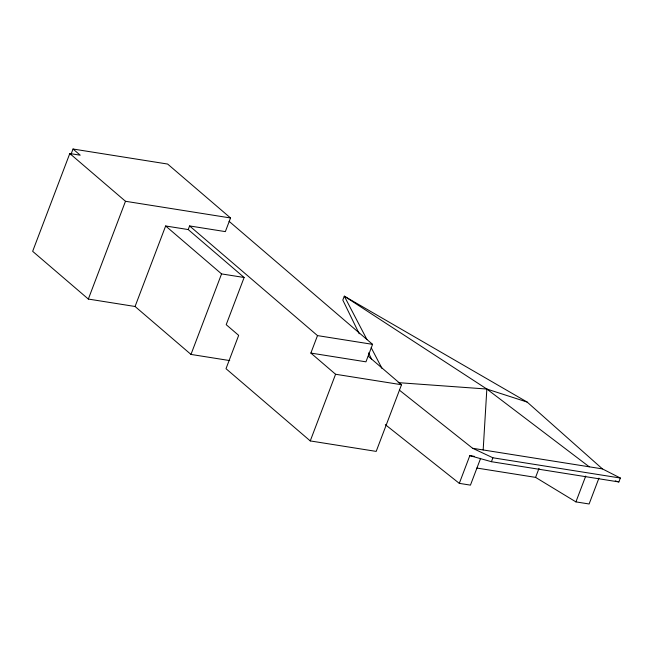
<?xml version="1.0" encoding="UTF-8"?>
<svg xmlns="http://www.w3.org/2000/svg" width="653" height="653" viewBox="0 0 653 653"><rect width="100%" height="100%" fill="white"/><g stroke="black" fill="none" stroke-linecap="round" stroke-linejoin="round"><path stroke-width="0.98" d="M483.171 449.95L486.844 389.041L344.294 296.16L342.809 300.07L359.223 333.773M70.867 154.712L73.03 149.015L80.237 155.194L69.798 153.537L32.65 251.323L88.335 299.058L135.065 306.486L190.978 354.424L229.709 360.578M88.335 299.058L125.482 201.279L69.798 153.537M135.065 306.486L165.65 225.979L188.211 229.562L244.124 277.492L226.199 324.672L238.671 335.364L226.003 368.692L310.257 440.922L376.193 451.394L401.513 384.731L368.276 356.244M188.211 229.562L189.59 225.938L225.35 231.619L230.533 217.971L167.641 164.05L73.03 149.015M190.978 354.424L221.563 273.909L165.65 225.979M401.513 384.731L335.577 374.259L310.861 353.069L317.497 335.601L189.59 225.938M310.257 440.922L335.577 374.259M229.048 221.294L372.585 344.351L365.949 361.827L310.861 353.069M480.624 458.341L470.446 485.13L459.304 483.359L469.825 455.647L474.47 456.382M491.423 461.695L492.909 457.786L620.35 478.037L618.864 481.947L491.423 461.695L469.825 455.647M476.845 468.046L535.582 477.384L539.027 468.332M535.582 477.384L575.922 501.888L585.749 476.021M598.94 478.118L589.112 503.985L575.922 501.888M398.167 382.634L486.844 389.041L527.159 402.068L602.441 468.903L620.35 478.037M125.482 201.279L230.533 217.971M221.563 273.909L244.124 277.492M317.497 335.601L372.585 344.351M399.44 390.184L472.625 448.276L602.441 468.903M615.257 480.886L616.465 481.237M617.665 481.596L618.864 481.947M472.625 448.276L492.909 457.786M527.159 402.068L344.294 296.16L366.929 339.519M486.844 389.041L589.251 466.805M385.319 424.63L459.304 483.359M371.173 347.649L382.021 368.423M368.545 352.906L371.655 359.281"/></g></svg>
